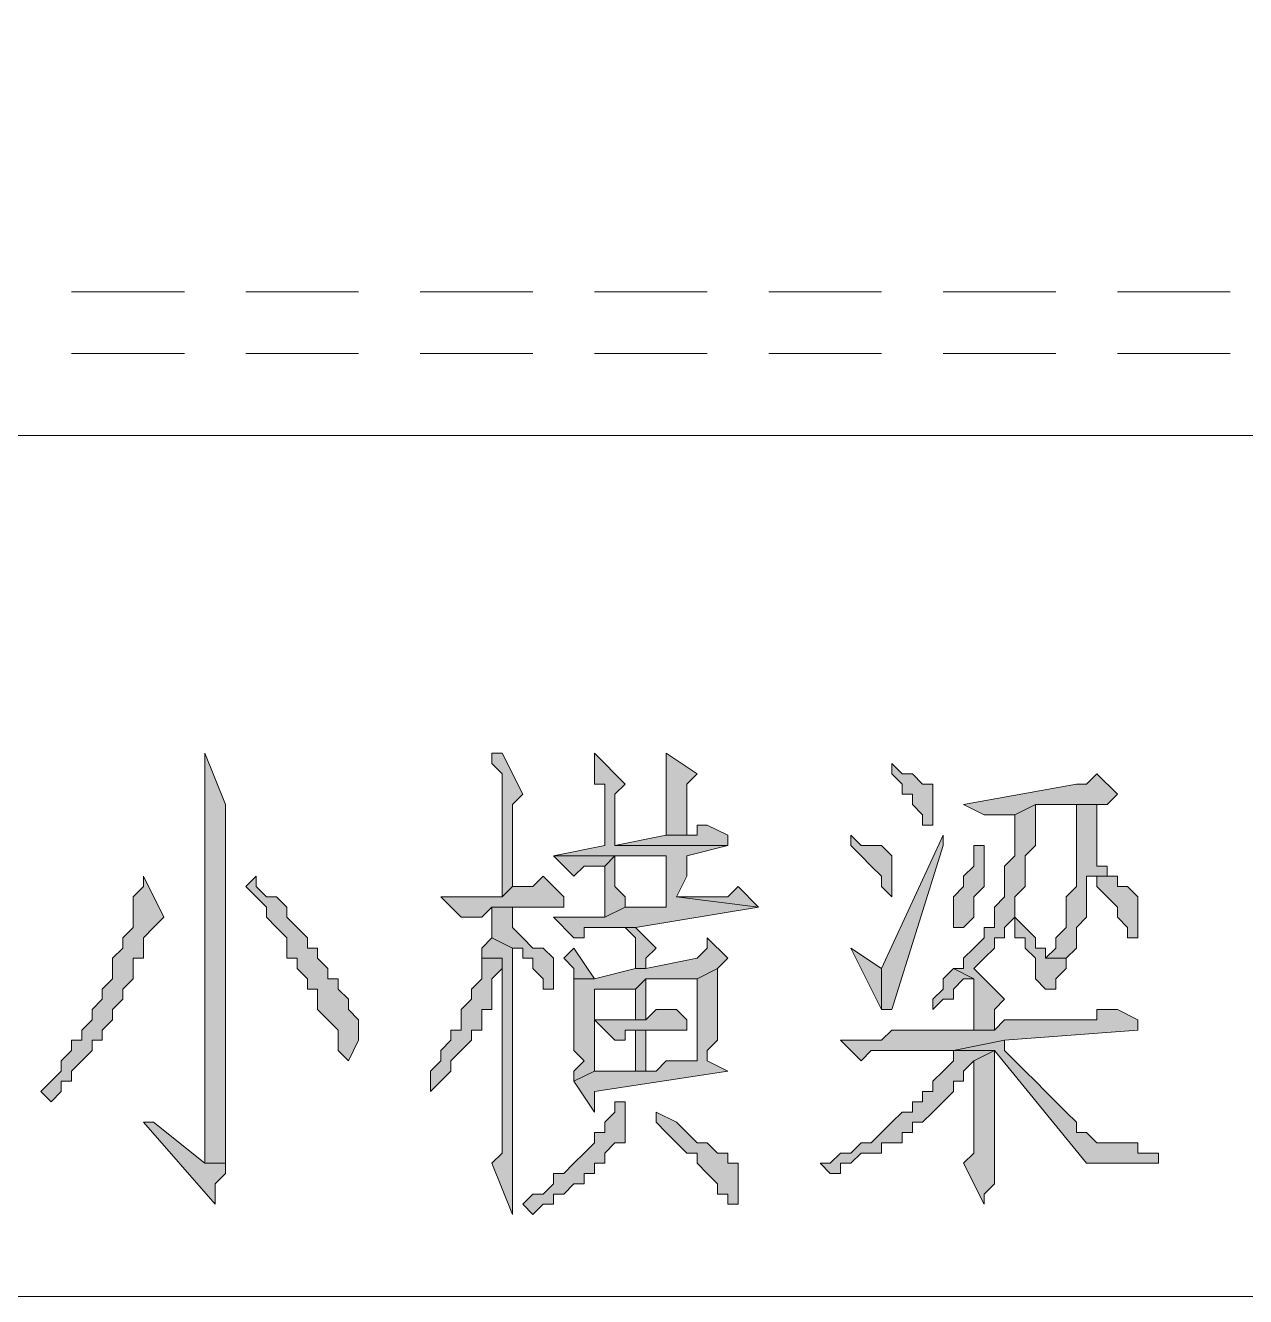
# Model space of a CAD drawing. Header units: millimetres. Extents: x 6 to 291, y 4 to 206.
# Drawn here: x 164.53 to 169.57, y 151.68 to 156.93 of the extents above; entities that cross this region are included whole.
import ezdxf

# ---------------------------------------------------------------- set-up
doc = ezdxf.new("R2010")
doc.units = ezdxf.units.MM
doc.layers.add('C00-00-00', color=7, linetype='Continuous')

msp = doc.modelspace()

# ---------------------------------------------------------------- hatches: boundary and pattern name
at = {"layer": 'C00-00-00'}
h = msp.add_hatch(color=256, dxfattribs=at)
h.dxf.hatch_style = 2
h.paths.add_polyline_path([(165.269337, 153.924002), (165.269337, 153.881669), (165.269337, 153.797002), (165.269337, 152.315336), (165.269337, 152.230669), (165.354004, 152.230669), (165.354004, 152.696336), (165.354004, 152.738669), (165.354004, 153.627669), (165.354004, 153.670002), (165.354004, 153.712336)])
h = msp.add_hatch(color=256, dxfattribs=at)
h.dxf.hatch_style = 2
h.paths.add_polyline_path([(166.497008, 153.924002), (166.454674, 153.924002), (166.454674, 153.881669), (166.497008, 153.839336), (166.497008, 153.331336), (166.539341, 153.373669), (166.539341, 153.416002), (166.539341, 153.458336), (166.539341, 153.712336), (166.581674, 153.754669)])
h = msp.add_hatch(color=256, dxfattribs=at)
h.dxf.hatch_style = 2
h.paths.add_polyline_path([(166.877992, 153.924002), (166.877992, 153.881669), (166.877992, 153.839336), (166.877992, 153.797002), (166.920326, 153.797002), (166.920326, 153.543002), (166.708659, 153.500669), (167.174326, 153.500669), (167.174326, 153.289002), (167.089659, 153.289002), (167.047326, 153.289002), (167.004992, 153.289002), (166.920326, 153.246669), (166.835659, 153.246669), (166.750992, 153.246669), (166.708659, 153.246669), (166.793326, 153.162002), (166.835659, 153.162002), (166.835659, 153.204336), (167.004992, 153.204336), (167.047326, 153.204336), (167.555326, 153.289002), (167.216659, 153.331336), (167.258992, 153.416002), (167.258992, 153.500669), (167.428326, 153.543002), (166.962659, 153.543002), (166.962659, 153.585336), (166.962659, 153.754669), (167.004992, 153.797002)])
h = msp.add_hatch(color=256, dxfattribs=at)
h.dxf.hatch_style = 2
h.paths.add_polyline_path([(167.17434, 153.924002), (167.17434, 153.585336), (167.259007, 153.585336), (167.259007, 153.754669), (167.259007, 153.797002), (167.30134, 153.839336)])
h = msp.add_hatch(color=256, dxfattribs=at)
h.dxf.hatch_style = 2
h.paths.add_polyline_path([(168.105663, 153.881668), (168.105663, 153.839335), (168.147996, 153.797001), (168.147996, 153.754668), (168.190329, 153.754668), (168.190329, 153.712335), (168.232663, 153.670001), (168.232663, 153.627668), (168.274996, 153.627668), (168.274996, 153.670001), (168.274996, 153.754668), (168.274996, 153.797001), (168.232663, 153.797001), (168.190329, 153.839335), (168.147996, 153.839335)])
h = msp.add_hatch(color=256, dxfattribs=at)
h.dxf.hatch_style = 2
h.paths.add_polyline_path([(168.952333, 153.839334), (168.909999, 153.797001), (168.867666, 153.797001), (168.401999, 153.712334), (168.486666, 153.670001), (168.528999, 153.670001), (168.613666, 153.670001), (168.698333, 153.712334), (168.867666, 153.712334), (168.994666, 153.712334), (169.036999, 153.754667)])
h = msp.add_hatch(color=256, dxfattribs=at)
h.dxf.hatch_style = 2
h.paths.add_polyline_path([(168.698327, 153.712335), (168.61366, 153.670002), (168.61366, 153.585335), (168.61366, 153.543002), (168.61366, 153.500668), (168.571327, 153.458335), (168.571327, 153.373668), (168.571327, 153.331335), (168.528994, 153.289002), (168.528994, 153.246668), (168.528994, 153.204335), (168.48666, 153.204335), (168.48666, 153.162002), (168.444327, 153.119668), (168.401994, 153.077335), (168.401994, 153.035002), (168.35966, 153.035002), (168.444327, 152.992668), (168.444327, 152.950335), (168.444327, 152.908002), (168.444327, 152.781002), (168.528994, 152.781002), (168.528994, 152.865668), (168.571327, 152.908002), (168.444327, 153.035002), (168.48666, 153.077335), (168.528994, 153.119668), (168.528994, 153.162002), (168.571327, 153.162002), (168.571327, 153.204335), (168.61366, 153.246668), (168.61366, 153.289002), (168.61366, 153.331335), (168.655994, 153.373668), (168.655994, 153.416002), (168.655994, 153.458335), (168.655994, 153.500668), (168.698327, 153.543002), (168.698327, 153.670002)])
h = msp.add_hatch(color=256, dxfattribs=at)
h.dxf.hatch_style = 2
h.paths.add_polyline_path([(168.994659, 153.712335), (168.867659, 153.712335), (168.867659, 153.500668), (168.867659, 153.373668), (168.825326, 153.331335), (168.825326, 153.289002), (168.825326, 153.246668), (168.825326, 153.204335), (168.782992, 153.162002), (168.782992, 153.119668), (168.740659, 153.077335), (168.825326, 153.077335), (168.867659, 153.119668), (168.867659, 153.162002), (168.867659, 153.204335), (168.909992, 153.246668), (168.909992, 153.289002), (168.909992, 153.416002), (168.952326, 153.416002), (168.994659, 153.416002), (168.994659, 153.458335), (168.952326, 153.458335), (168.952326, 153.585335), (168.952326, 153.627668), (168.952326, 153.712335)])
h = msp.add_hatch(color=256, dxfattribs=at)
h.dxf.hatch_style = 2
h.paths.add_polyline_path([(167.343661, 153.62767), (167.301328, 153.62767), (167.301328, 153.585337), (167.258995, 153.585337), (167.174328, 153.585337), (166.962661, 153.543004), (167.428328, 153.543004), (167.428328, 153.585337)])
h = msp.add_hatch(color=256, dxfattribs=at)
h.dxf.hatch_style = 2
h.paths.add_polyline_path([(167.936326, 153.585336), (167.936326, 153.543003), (167.978659, 153.500669), (168.020992, 153.458336), (168.063326, 153.416003), (168.063326, 153.373669), (168.105659, 153.331336), (168.105659, 153.416003), (168.105659, 153.500669), (168.063326, 153.543003), (168.020992, 153.543003), (167.978659, 153.543003)])
h = msp.add_hatch(color=256, dxfattribs=at)
h.dxf.hatch_style = 2
h.paths.add_polyline_path([(168.317326, 153.585336), (168.063337, 153.035002), (168.063337, 152.865669), (168.105663, 152.865669), (168.317326, 153.543002)])
h = msp.add_hatch(color=256, dxfattribs=at)
h.dxf.hatch_style = 2
h.paths.add_polyline_path([(168.486663, 153.543002), (168.44433, 153.543002), (168.44433, 153.500669), (168.44433, 153.458335), (168.401997, 153.416002), (168.401997, 153.373669), (168.359663, 153.331335), (168.359663, 153.289002), (168.359663, 153.204335), (168.401997, 153.204335), (168.44433, 153.246669), (168.44433, 153.289002), (168.44433, 153.331335), (168.486663, 153.373669)])
h = msp.add_hatch(color=256, dxfattribs=at)
h.dxf.hatch_style = 2
h.paths.add_polyline_path([(166.708671, 153.500668), (166.793338, 153.416001), (166.835671, 153.458334), (166.878004, 153.458334), (166.920338, 153.458334), (166.962671, 153.500668), (167.174338, 153.500668)])
h = msp.add_hatch(color=256, dxfattribs=at)
h.dxf.hatch_style = 2
h.paths.add_polyline_path([(166.962661, 153.500668), (166.920328, 153.458334), (166.920328, 153.246668), (167.004994, 153.289001), (167.004994, 153.331334), (166.962661, 153.373668)])
h = msp.add_hatch(color=256, dxfattribs=at)
h.dxf.hatch_style = 2
h.paths.add_polyline_path([(165.015331, 153.416003), (165.015331, 153.37367), (164.972998, 153.331336), (164.972998, 153.289003), (164.972998, 153.24667), (164.972998, 153.204336), (164.930665, 153.162003), (164.930665, 153.11967), (164.888331, 153.077336), (164.888331, 153.035003), (164.888331, 152.99267), (164.845998, 152.950336), (164.845998, 152.908003), (164.803665, 152.86567), (164.803665, 152.823336), (164.761331, 152.781003), (164.761331, 152.73867), (164.718998, 152.73867), (164.718998, 152.696336), (164.676665, 152.654003), (164.676665, 152.61167), (164.634331, 152.569336), (164.591998, 152.527003), (164.634331, 152.48467), (164.676665, 152.527003), (164.676665, 152.569336), (164.718998, 152.569336), (164.718998, 152.61167), (164.761331, 152.654003), (164.803665, 152.696336), (164.803665, 152.73867), (164.845998, 152.73867), (164.845998, 152.781003), (164.888331, 152.823336), (164.888331, 152.86567), (164.930665, 152.908003), (164.930665, 152.950336), (164.972998, 152.99267), (164.972998, 153.035003), (164.972998, 153.077336), (165.015331, 153.077336), (165.015331, 153.11967), (165.015331, 153.162003), (165.057665, 153.204336), (165.099998, 153.24667)])
h = msp.add_hatch(color=256, dxfattribs=at)
h.dxf.hatch_style = 2
h.paths.add_polyline_path([(165.481001, 153.416003), (165.438667, 153.37367), (165.481001, 153.331336), (165.523334, 153.289003), (165.523334, 153.24667), (165.565667, 153.204336), (165.608001, 153.162003), (165.608001, 153.11967), (165.608001, 153.077336), (165.650334, 153.077336), (165.650334, 153.035003), (165.692667, 152.99267), (165.692667, 152.950336), (165.735001, 152.950336), (165.735001, 152.908003), (165.735001, 152.86567), (165.777334, 152.823336), (165.819667, 152.781003), (165.819667, 152.73867), (165.819667, 152.696336), (165.862001, 152.654003), (165.904334, 152.73867), (165.904334, 152.823336), (165.862001, 152.86567), (165.862001, 152.908003), (165.819667, 152.950336), (165.819667, 152.99267), (165.777334, 152.99267), (165.777334, 153.035003), (165.735001, 153.077336), (165.735001, 153.11967), (165.692667, 153.11967), (165.692667, 153.162003), (165.650334, 153.204336), (165.608001, 153.24667), (165.608001, 153.289003), (165.565667, 153.331336), (165.523334, 153.331336), (165.481001, 153.37367)])
h = msp.add_hatch(color=256, dxfattribs=at)
h.dxf.hatch_style = 2
h.paths.add_polyline_path([(166.666329, 153.416003), (166.623996, 153.37367), (166.539329, 153.37367), (166.496996, 153.331336), (166.412329, 153.331336), (166.369996, 153.331336), (166.242996, 153.331336), (166.327662, 153.24667), (166.369996, 153.24667), (166.412329, 153.24667), (166.454662, 153.289003), (166.539329, 153.289003), (166.750996, 153.289003), (166.750996, 153.331336)])
h = msp.add_hatch(color=256, dxfattribs=at)
h.dxf.hatch_style = 2
h.paths.add_polyline_path([(168.994659, 153.416003), (168.952326, 153.416003), (168.952326, 153.37367), (168.994659, 153.331336), (169.036992, 153.289003), (169.036992, 153.24667), (169.079326, 153.204336), (169.079326, 153.162003), (169.121659, 153.162003), (169.121659, 153.331336), (169.079326, 153.37367), (169.036992, 153.37367), (169.036992, 153.416003)])
h = msp.add_hatch(color=256, dxfattribs=at)
h.dxf.hatch_style = 2
h.paths.add_polyline_path([(167.470672, 153.373669), (167.428339, 153.331335), (167.386006, 153.331335), (167.343672, 153.331335), (167.216672, 153.331335), (167.555339, 153.289002)])
h = msp.add_hatch(color=256, dxfattribs=at)
h.dxf.hatch_style = 2
h.paths.add_polyline_path([(166.539334, 153.289004), (166.454667, 153.289004), (166.454667, 153.246671), (166.454667, 153.204337), (166.454667, 153.162004), (166.539334, 153.119671), (166.581667, 153.119671), (166.581667, 153.077337), (166.624001, 153.077337), (166.624001, 153.035004), (166.666334, 152.992671), (166.666334, 152.950337), (166.708667, 152.950337), (166.708667, 153.077337), (166.666334, 153.119671), (166.624001, 153.119671), (166.581667, 153.162004), (166.539334, 153.204337), (166.539334, 153.246671)])
h = msp.add_hatch(color=256, dxfattribs=at)
h.dxf.hatch_style = 2
h.paths.add_polyline_path([(168.613674, 153.24667), (168.613674, 153.204336), (168.613674, 153.162003), (168.656008, 153.162003), (168.656008, 153.11967), (168.698341, 153.077336), (168.698341, 153.035003), (168.698341, 152.99267), (168.740674, 152.950336), (168.783008, 152.950336), (168.783008, 152.99267), (168.825341, 153.035003), (168.825341, 153.077336), (168.740674, 153.077336), (168.740674, 153.11967), (168.698341, 153.11967), (168.698341, 153.162003), (168.656008, 153.204336)])
h = msp.add_hatch(color=256, dxfattribs=at)
h.dxf.hatch_style = 2
h.paths.add_polyline_path([(167.047329, 153.204336), (167.004996, 153.204336), (167.047329, 153.162002), (167.047329, 153.035002), (167.089663, 153.035002), (167.089663, 153.077336), (167.131996, 153.119669)])
h = msp.add_hatch(color=256, dxfattribs=at)
h.dxf.hatch_style = 2
h.paths.add_polyline_path([(166.454665, 153.162001), (166.412332, 153.119668), (166.412332, 153.077334), (166.496999, 153.077334), (166.496999, 152.273001), (166.454665, 152.230668), (166.539332, 152.019001), (166.539332, 152.315334), (166.539332, 153.119668)])
h = msp.add_hatch(color=256, dxfattribs=at)
h.dxf.hatch_style = 2
h.paths.add_polyline_path([(167.343661, 153.162001), (167.343661, 153.119668), (167.301328, 153.077334), (167.089661, 153.035001), (167.047328, 153.035001), (166.877995, 152.992668), (166.793328, 152.992668), (166.793328, 152.696334), (166.835661, 152.654001), (166.793328, 152.611668), (166.793328, 152.569334), (166.877995, 152.611668), (166.877995, 152.654001), (166.877995, 152.696334), (166.877995, 152.781001), (166.877995, 152.823334), (166.877995, 152.950334), (167.047328, 152.950334), (167.089661, 152.992668), (167.301328, 152.992668), (167.385995, 153.035001), (167.428328, 153.077334)])
h = msp.add_hatch(color=256, dxfattribs=at)
h.dxf.hatch_style = 2
h.paths.add_polyline_path([(166.412339, 153.077337), (166.412339, 153.035003), (166.412339, 152.99267), (166.370006, 152.950337), (166.370006, 152.908003), (166.327672, 152.86567), (166.327672, 152.823337), (166.327672, 152.781003), (166.285339, 152.781003), (166.285339, 152.73867), (166.243006, 152.696337), (166.243006, 152.654003), (166.200672, 152.61167), (166.200672, 152.569337), (166.200672, 152.527003), (166.243006, 152.569337), (166.285339, 152.61167), (166.285339, 152.654003), (166.327672, 152.696337), (166.370006, 152.73867), (166.370006, 152.781003), (166.412339, 152.781003), (166.412339, 152.823337), (166.412339, 152.86567), (166.454672, 152.86567), (166.454672, 152.908003), (166.454672, 152.950337), (166.454672, 152.99267), (166.497006, 153.035003), (166.497006, 153.077337)])
h = msp.add_hatch(color=256, dxfattribs=at)
h.dxf.hatch_style = 2
h.paths.add_polyline_path([(166.79334, 153.119671), (166.751006, 153.077338), (166.79334, 153.035004), (166.79334, 152.992671), (166.878006, 152.992671)])
h = msp.add_hatch(color=256, dxfattribs=at)
h.dxf.hatch_style = 2
h.paths.add_polyline_path([(167.936326, 153.119671), (168.063337, 152.865669), (168.063337, 153.035002)])
h = msp.add_hatch(color=256, dxfattribs=at)
h.dxf.hatch_style = 2
h.paths.add_polyline_path([(167.386004, 153.035002), (167.301337, 152.992669), (167.301337, 152.654002), (167.259004, 152.654002), (167.174337, 152.654002), (167.132004, 152.611669), (167.047337, 152.611669), (167.005004, 152.611669), (166.878004, 152.611669), (166.793337, 152.569336), (166.878004, 152.442336), (166.878004, 152.484669), (166.878004, 152.527002), (167.428337, 152.611669), (167.343671, 152.654002), (167.343671, 152.696336), (167.386004, 152.738669), (167.386004, 152.992669)])
h = msp.add_hatch(color=256, dxfattribs=at)
h.dxf.hatch_style = 2
h.paths.add_polyline_path([(168.359669, 153.035002), (168.317335, 152.992669), (168.317335, 152.950336), (168.275002, 152.908002), (168.275002, 152.865669), (168.317335, 152.908002), (168.359669, 152.908002), (168.359669, 152.950336), (168.402002, 152.992669), (168.444335, 152.992669)])
h = msp.add_hatch(color=256, dxfattribs=at)
h.dxf.hatch_style = 2
h.paths.add_polyline_path([(167.089672, 152.992668), (167.047329, 152.950338), (167.047329, 152.823335), (167.089672, 152.823335)])
h = msp.add_hatch(color=256, dxfattribs=at)
h.dxf.hatch_style = 2
h.paths.add_polyline_path([(167.216667, 152.865669), (167.174333, 152.865669), (167.132, 152.865669), (167.089667, 152.823336), (167.005, 152.823336), (166.920333, 152.823336), (166.878, 152.823336), (166.962667, 152.738669), (167.005, 152.738669), (167.005, 152.781002), (167.089667, 152.781002), (167.259, 152.781002), (167.259, 152.823336)])
h = msp.add_hatch(color=256, dxfattribs=at)
h.dxf.hatch_style = 2
h.paths.add_polyline_path([(169.037001, 152.865669), (168.994668, 152.865669), (168.952335, 152.865669), (168.952335, 152.823336), (168.783001, 152.823336), (168.740668, 152.823336), (168.571335, 152.823336), (168.529001, 152.781002), (168.444335, 152.781002), (168.359668, 152.781002), (168.317335, 152.781002), (168.105668, 152.781002), (168.063335, 152.738669), (167.936335, 152.738669), (167.894001, 152.738669), (167.978668, 152.654002), (168.021001, 152.696336), (168.063335, 152.696336), (168.359668, 152.696336), (168.571335, 152.738669), (169.121668, 152.781002), (169.121668, 152.823336)])
h = msp.add_hatch(color=256, dxfattribs=at)
h.dxf.hatch_style = 2
h.paths.add_polyline_path([(167.089672, 152.781001), (167.047329, 152.781001), (167.047329, 152.611667), (167.089672, 152.611667), (167.089672, 152.696336)])
h = msp.add_hatch(color=256, dxfattribs=at)
h.dxf.hatch_style = 2
h.paths.add_polyline_path([(168.571332, 152.73867), (168.359665, 152.696337), (168.528999, 152.696337), (168.909999, 152.23067), (169.206332, 152.23067), (169.206332, 152.273004), (169.163999, 152.273004), (169.121665, 152.273004), (169.121665, 152.315337), (169.079332, 152.315337), (169.036999, 152.315337), (168.994665, 152.315337), (168.952332, 152.315337), (168.909999, 152.35767), (168.867665, 152.35767), (168.867665, 152.400004), (168.825332, 152.442337), (168.782999, 152.48467), (168.740665, 152.527004), (168.698332, 152.569337), (168.655999, 152.61167), (168.613665, 152.654004), (168.571332, 152.696337)])
h = msp.add_hatch(color=256, dxfattribs=at)
h.dxf.hatch_style = 2
h.paths.add_polyline_path([(168.359669, 152.696336), (168.359669, 152.654003), (168.317335, 152.611669), (168.275002, 152.569336), (168.275002, 152.527003), (168.232669, 152.527003), (168.232669, 152.484669), (168.190335, 152.484669), (168.190335, 152.442336), (168.148002, 152.442336), (168.105669, 152.400003), (168.063335, 152.357669), (168.021002, 152.315336), (167.978669, 152.315336), (167.936335, 152.273003), (167.894002, 152.273003), (167.851669, 152.230669), (167.809335, 152.230669), (167.851669, 152.188336), (167.894002, 152.188336), (167.894002, 152.230669), (167.936335, 152.230669), (167.978669, 152.273003), (168.021002, 152.273003), (168.063335, 152.273003), (168.063335, 152.315336), (168.105669, 152.315336), (168.148002, 152.315336), (168.148002, 152.357669), (168.190335, 152.357669), (168.190335, 152.400003), (168.232669, 152.400003), (168.275002, 152.442336), (168.317335, 152.484669), (168.359669, 152.527003), (168.359669, 152.569336), (168.402002, 152.569336), (168.402002, 152.611669), (168.444335, 152.654003), (168.529002, 152.696336)])
h = msp.add_hatch(color=256, dxfattribs=at)
h.dxf.hatch_style = 2
h.paths.add_polyline_path([(168.529006, 152.696336), (168.444339, 152.654003), (168.444339, 152.315336), (168.444339, 152.273003), (168.402006, 152.230669), (168.486672, 152.061336), (168.486672, 152.103669), (168.529006, 152.146003), (168.529006, 152.357669), (168.529006, 152.400003)])
h = msp.add_hatch(color=256, dxfattribs=at)
h.dxf.hatch_style = 2
h.paths.add_polyline_path([(166.962661, 152.484669), (166.962661, 152.442335), (166.920328, 152.400002), (166.920328, 152.357669), (166.877994, 152.357669), (166.877994, 152.315335), (166.835661, 152.273002), (166.793328, 152.230669), (166.750994, 152.188335), (166.708661, 152.188335), (166.708661, 152.146002), (166.666328, 152.103669), (166.623994, 152.103669), (166.581661, 152.061335), (166.623994, 152.019002), (166.666328, 152.061335), (166.708661, 152.061335), (166.708661, 152.103669), (166.750994, 152.103669), (166.793328, 152.146002), (166.835661, 152.146002), (166.835661, 152.188335), (166.877994, 152.188335), (166.877994, 152.230669), (166.920328, 152.230669), (166.920328, 152.273002), (166.962661, 152.315335), (167.004994, 152.315335), (167.004994, 152.484669)])
h = msp.add_hatch(color=256, dxfattribs=at)
h.dxf.hatch_style = 2
h.paths.add_polyline_path([(167.131998, 152.442334), (167.131998, 152.400001), (167.174331, 152.357668), (167.216665, 152.315334), (167.258998, 152.273001), (167.301331, 152.273001), (167.301331, 152.230668), (167.343665, 152.188334), (167.385998, 152.146001), (167.385998, 152.103668), (167.428331, 152.103668), (167.428331, 152.061334), (167.470665, 152.061334), (167.470665, 152.230668), (167.428331, 152.230668), (167.428331, 152.273001), (167.385998, 152.273001), (167.343665, 152.315334), (167.301331, 152.315334), (167.258998, 152.357668), (167.216665, 152.400001)])
h = msp.add_hatch(color=256, dxfattribs=at)
h.dxf.hatch_style = 2
h.paths.add_polyline_path([(165.057674, 152.400004), (165.01534, 152.400004), (165.311674, 152.061337), (165.311674, 152.146004), (165.354007, 152.188337), (165.354007, 152.23067), (165.26934, 152.23067)])

# ---------------------------------------------------------------- linework, layer by layer
at = {"layer": 'C00-00-00', "lineweight": 5}
for points in [[(173.481998, 156.929669), (169.75666, 151.680337), (159.385006, 151.680337)], [(164.718999, 155.829002), (165.184669, 155.829002)], [(165.438674, 155.829002), (165.904328, 155.829002)], [(166.158333, 155.829002), (166.624003, 155.829002)], [(166.877992, 155.829002), (167.343661, 155.829002)], [(167.597667, 155.829002), (168.063337, 155.829002)], [(168.317326, 155.829002), (168.782996, 155.829002)], [(169.037001, 155.829002), (169.502671, 155.829002)], [(164.718999, 155.575004), (165.184669, 155.575004)], [(165.438674, 155.575004), (165.904328, 155.575004)], [(166.158333, 155.575004), (166.624003, 155.575004)], [(166.877992, 155.575004), (167.343661, 155.575004)], [(167.597667, 155.575004), (168.063337, 155.575004)], [(168.317326, 155.575004), (168.782996, 155.575004)], [(169.037001, 155.575004), (169.502671, 155.575004)], [(89.408003, 155.236338), (183.938337, 155.236338)]]:
    msp.add_lwpolyline(points, dxfattribs=at)
at = {"layer": 'C00-00-00', "lineweight": 13}
for points in [[(165.269337, 153.924002), (165.269337, 153.881669), (165.269337, 153.797002), (165.269337, 152.315336), (165.269337, 152.230669), (165.354004, 152.230669), (165.354004, 152.696336), (165.354004, 152.738669), (165.354004, 153.627669), (165.354004, 153.670002), (165.354004, 153.712336)], [(166.497008, 153.924002), (166.454674, 153.924002), (166.454674, 153.881669), (166.497008, 153.839336), (166.497008, 153.331336), (166.539341, 153.373669), (166.539341, 153.416002), (166.539341, 153.458336), (166.539341, 153.712336), (166.581674, 153.754669)], [(166.877992, 153.924002), (166.877992, 153.881669), (166.877992, 153.839336), (166.877992, 153.797002), (166.920326, 153.797002), (166.920326, 153.543002), (166.708659, 153.500669), (167.174326, 153.500669), (167.174326, 153.289002), (167.089659, 153.289002), (167.047326, 153.289002), (167.004992, 153.289002), (166.920326, 153.246669), (166.835659, 153.246669), (166.750992, 153.246669), (166.708659, 153.246669), (166.793326, 153.162002), (166.835659, 153.162002), (166.835659, 153.204336), (167.004992, 153.204336), (167.047326, 153.204336), (167.555326, 153.289002), (167.216659, 153.331336), (167.258992, 153.416002), (167.258992, 153.500669), (167.428326, 153.543002), (166.962659, 153.543002), (166.962659, 153.585336), (166.962659, 153.754669), (167.004992, 153.797002)], [(167.17434, 153.924002), (167.17434, 153.585336), (167.259007, 153.585336), (167.259007, 153.754669), (167.259007, 153.797002), (167.30134, 153.839336)], [(168.105663, 153.881668), (168.105663, 153.839335), (168.147996, 153.797001), (168.147996, 153.754668), (168.190329, 153.754668), (168.190329, 153.712335), (168.232663, 153.670001), (168.232663, 153.627668), (168.274996, 153.627668), (168.274996, 153.670001), (168.274996, 153.754668), (168.274996, 153.797001), (168.232663, 153.797001), (168.190329, 153.839335), (168.147996, 153.839335)], [(168.952333, 153.839334), (168.909999, 153.797001), (168.867666, 153.797001), (168.401999, 153.712334), (168.486666, 153.670001), (168.528999, 153.670001), (168.613666, 153.670001), (168.698333, 153.712334), (168.867666, 153.712334), (168.994666, 153.712334), (169.036999, 153.754667)], [(168.698327, 153.712335), (168.61366, 153.670002), (168.61366, 153.585335), (168.61366, 153.543002), (168.61366, 153.500668), (168.571327, 153.458335), (168.571327, 153.373668), (168.571327, 153.331335), (168.528994, 153.289002), (168.528994, 153.246668), (168.528994, 153.204335), (168.48666, 153.204335), (168.48666, 153.162002), (168.444327, 153.119668), (168.401994, 153.077335), (168.401994, 153.035002), (168.35966, 153.035002), (168.444327, 152.992668), (168.444327, 152.950335), (168.444327, 152.908002), (168.444327, 152.781002), (168.528994, 152.781002), (168.528994, 152.865668), (168.571327, 152.908002), (168.444327, 153.035002), (168.48666, 153.077335), (168.528994, 153.119668), (168.528994, 153.162002), (168.571327, 153.162002), (168.571327, 153.204335), (168.61366, 153.246668), (168.61366, 153.289002), (168.61366, 153.331335), (168.655994, 153.373668), (168.655994, 153.416002), (168.655994, 153.458335), (168.655994, 153.500668), (168.698327, 153.543002), (168.698327, 153.670002)], [(168.994659, 153.712335), (168.867659, 153.712335), (168.867659, 153.500668), (168.867659, 153.373668), (168.825326, 153.331335), (168.825326, 153.289002), (168.825326, 153.246668), (168.825326, 153.204335), (168.782992, 153.162002), (168.782992, 153.119668), (168.740659, 153.077335), (168.825326, 153.077335), (168.867659, 153.119668), (168.867659, 153.162002), (168.867659, 153.204335), (168.909992, 153.246668), (168.909992, 153.289002), (168.909992, 153.416002), (168.952326, 153.416002), (168.994659, 153.416002), (168.994659, 153.458335), (168.952326, 153.458335), (168.952326, 153.585335), (168.952326, 153.627668), (168.952326, 153.712335)], [(167.343661, 153.62767), (167.301328, 153.62767), (167.301328, 153.585337), (167.258995, 153.585337), (167.174328, 153.585337), (166.962661, 153.543004), (167.428328, 153.543004), (167.428328, 153.585337)], [(167.936326, 153.585336), (167.936326, 153.543003), (167.978659, 153.500669), (168.020992, 153.458336), (168.063326, 153.416003), (168.063326, 153.373669), (168.105659, 153.331336), (168.105659, 153.416003), (168.105659, 153.500669), (168.063326, 153.543003), (168.020992, 153.543003), (167.978659, 153.543003)], [(168.317326, 153.585336), (168.063337, 153.035002), (168.063337, 152.865669), (168.105663, 152.865669), (168.317326, 153.543002)], [(168.486663, 153.543002), (168.44433, 153.543002), (168.44433, 153.500669), (168.44433, 153.458335), (168.401997, 153.416002), (168.401997, 153.373669), (168.359663, 153.331335), (168.359663, 153.289002), (168.359663, 153.204335), (168.401997, 153.204335), (168.44433, 153.246669), (168.44433, 153.289002), (168.44433, 153.331335), (168.486663, 153.373669)], [(166.708671, 153.500668), (166.793338, 153.416001), (166.835671, 153.458334), (166.878004, 153.458334), (166.920338, 153.458334), (166.962671, 153.500668), (167.174338, 153.500668)], [(166.962661, 153.500668), (166.920328, 153.458334), (166.920328, 153.246668), (167.004994, 153.289001), (167.004994, 153.331334), (166.962661, 153.373668)], [(165.015331, 153.416003), (165.015331, 153.37367), (164.972998, 153.331336), (164.972998, 153.289003), (164.972998, 153.24667), (164.972998, 153.204336), (164.930665, 153.162003), (164.930665, 153.11967), (164.888331, 153.077336), (164.888331, 153.035003), (164.888331, 152.99267), (164.845998, 152.950336), (164.845998, 152.908003), (164.803665, 152.86567), (164.803665, 152.823336), (164.761331, 152.781003), (164.761331, 152.73867), (164.718998, 152.73867), (164.718998, 152.696336), (164.676665, 152.654003), (164.676665, 152.61167), (164.634331, 152.569336), (164.591998, 152.527003), (164.634331, 152.48467), (164.676665, 152.527003), (164.676665, 152.569336), (164.718998, 152.569336), (164.718998, 152.61167), (164.761331, 152.654003), (164.803665, 152.696336), (164.803665, 152.73867), (164.845998, 152.73867), (164.845998, 152.781003), (164.888331, 152.823336), (164.888331, 152.86567), (164.930665, 152.908003), (164.930665, 152.950336), (164.972998, 152.99267), (164.972998, 153.035003), (164.972998, 153.077336), (165.015331, 153.077336), (165.015331, 153.11967), (165.015331, 153.162003), (165.057665, 153.204336), (165.099998, 153.24667)], [(165.481001, 153.416003), (165.438667, 153.37367), (165.481001, 153.331336), (165.523334, 153.289003), (165.523334, 153.24667), (165.565667, 153.204336), (165.608001, 153.162003), (165.608001, 153.11967), (165.608001, 153.077336), (165.650334, 153.077336), (165.650334, 153.035003), (165.692667, 152.99267), (165.692667, 152.950336), (165.735001, 152.950336), (165.735001, 152.908003), (165.735001, 152.86567), (165.777334, 152.823336), (165.819667, 152.781003), (165.819667, 152.73867), (165.819667, 152.696336), (165.862001, 152.654003), (165.904334, 152.73867), (165.904334, 152.823336), (165.862001, 152.86567), (165.862001, 152.908003), (165.819667, 152.950336), (165.819667, 152.99267), (165.777334, 152.99267), (165.777334, 153.035003), (165.735001, 153.077336), (165.735001, 153.11967), (165.692667, 153.11967), (165.692667, 153.162003), (165.650334, 153.204336), (165.608001, 153.24667), (165.608001, 153.289003), (165.565667, 153.331336), (165.523334, 153.331336), (165.481001, 153.37367)], [(166.666329, 153.416003), (166.623996, 153.37367), (166.539329, 153.37367), (166.496996, 153.331336), (166.412329, 153.331336), (166.369996, 153.331336), (166.242996, 153.331336), (166.327662, 153.24667), (166.369996, 153.24667), (166.412329, 153.24667), (166.454662, 153.289003), (166.539329, 153.289003), (166.750996, 153.289003), (166.750996, 153.331336)], [(168.994659, 153.416003), (168.952326, 153.416003), (168.952326, 153.37367), (168.994659, 153.331336), (169.036992, 153.289003), (169.036992, 153.24667), (169.079326, 153.204336), (169.079326, 153.162003), (169.121659, 153.162003), (169.121659, 153.331336), (169.079326, 153.37367), (169.036992, 153.37367), (169.036992, 153.416003)], [(167.470672, 153.373669), (167.428339, 153.331335), (167.386006, 153.331335), (167.343672, 153.331335), (167.216672, 153.331335), (167.555339, 153.289002)], [(166.539334, 153.289004), (166.454667, 153.289004), (166.454667, 153.246671), (166.454667, 153.204337), (166.454667, 153.162004), (166.539334, 153.119671), (166.581667, 153.119671), (166.581667, 153.077337), (166.624001, 153.077337), (166.624001, 153.035004), (166.666334, 152.992671), (166.666334, 152.950337), (166.708667, 152.950337), (166.708667, 153.077337), (166.666334, 153.119671), (166.624001, 153.119671), (166.581667, 153.162004), (166.539334, 153.204337), (166.539334, 153.246671)], [(168.613674, 153.24667), (168.613674, 153.204336), (168.613674, 153.162003), (168.656008, 153.162003), (168.656008, 153.11967), (168.698341, 153.077336), (168.698341, 153.035003), (168.698341, 152.99267), (168.740674, 152.950336), (168.783008, 152.950336), (168.783008, 152.99267), (168.825341, 153.035003), (168.825341, 153.077336), (168.740674, 153.077336), (168.740674, 153.11967), (168.698341, 153.11967), (168.698341, 153.162003), (168.656008, 153.204336)], [(167.047329, 153.204336), (167.004996, 153.204336), (167.047329, 153.162002), (167.047329, 153.035002), (167.089663, 153.035002), (167.089663, 153.077336), (167.131996, 153.119669)], [(166.454665, 153.162001), (166.412332, 153.119668), (166.412332, 153.077334), (166.496999, 153.077334), (166.496999, 152.273001), (166.454665, 152.230668), (166.539332, 152.019001), (166.539332, 152.315334), (166.539332, 153.119668)], [(167.343661, 153.162001), (167.343661, 153.119668), (167.301328, 153.077334), (167.089661, 153.035001), (167.047328, 153.035001), (166.877995, 152.992668), (166.793328, 152.992668), (166.793328, 152.696334), (166.835661, 152.654001), (166.793328, 152.611668), (166.793328, 152.569334), (166.877995, 152.611668), (166.877995, 152.654001), (166.877995, 152.696334), (166.877995, 152.781001), (166.877995, 152.823334), (166.877995, 152.950334), (167.047328, 152.950334), (167.089661, 152.992668), (167.301328, 152.992668), (167.385995, 153.035001), (167.428328, 153.077334)], [(166.412339, 153.077337), (166.412339, 153.035003), (166.412339, 152.99267), (166.370006, 152.950337), (166.370006, 152.908003), (166.327672, 152.86567), (166.327672, 152.823337), (166.327672, 152.781003), (166.285339, 152.781003), (166.285339, 152.73867), (166.243006, 152.696337), (166.243006, 152.654003), (166.200672, 152.61167), (166.200672, 152.569337), (166.200672, 152.527003), (166.243006, 152.569337), (166.285339, 152.61167), (166.285339, 152.654003), (166.327672, 152.696337), (166.370006, 152.73867), (166.370006, 152.781003), (166.412339, 152.781003), (166.412339, 152.823337), (166.412339, 152.86567), (166.454672, 152.86567), (166.454672, 152.908003), (166.454672, 152.950337), (166.454672, 152.99267), (166.497006, 153.035003), (166.497006, 153.077337)], [(166.79334, 153.119671), (166.751006, 153.077338), (166.79334, 153.035004), (166.79334, 152.992671), (166.878006, 152.992671)], [(167.936326, 153.119671), (168.063337, 152.865669), (168.063337, 153.035002)], [(167.386004, 153.035002), (167.301337, 152.992669), (167.301337, 152.654002), (167.259004, 152.654002), (167.174337, 152.654002), (167.132004, 152.611669), (167.047337, 152.611669), (167.005004, 152.611669), (166.878004, 152.611669), (166.793337, 152.569336), (166.878004, 152.442336), (166.878004, 152.484669), (166.878004, 152.527002), (167.428337, 152.611669), (167.343671, 152.654002), (167.343671, 152.696336), (167.386004, 152.738669), (167.386004, 152.992669)], [(168.359669, 153.035002), (168.317335, 152.992669), (168.317335, 152.950336), (168.275002, 152.908002), (168.275002, 152.865669), (168.317335, 152.908002), (168.359669, 152.908002), (168.359669, 152.950336), (168.402002, 152.992669), (168.444335, 152.992669)], [(167.089672, 152.992668), (167.047329, 152.950338), (167.047329, 152.823335), (167.089672, 152.823335)], [(167.216667, 152.865669), (167.174333, 152.865669), (167.132, 152.865669), (167.089667, 152.823336), (167.005, 152.823336), (166.920333, 152.823336), (166.878, 152.823336), (166.962667, 152.738669), (167.005, 152.738669), (167.005, 152.781002), (167.089667, 152.781002), (167.259, 152.781002), (167.259, 152.823336)], [(169.037001, 152.865669), (168.994668, 152.865669), (168.952335, 152.865669), (168.952335, 152.823336), (168.783001, 152.823336), (168.740668, 152.823336), (168.571335, 152.823336), (168.529001, 152.781002), (168.444335, 152.781002), (168.359668, 152.781002), (168.317335, 152.781002), (168.105668, 152.781002), (168.063335, 152.738669), (167.936335, 152.738669), (167.894001, 152.738669), (167.978668, 152.654002), (168.021001, 152.696336), (168.063335, 152.696336), (168.359668, 152.696336), (168.571335, 152.738669), (169.121668, 152.781002), (169.121668, 152.823336)], [(167.089672, 152.781001), (167.047329, 152.781001), (167.047329, 152.611667), (167.089672, 152.611667), (167.089672, 152.696336)], [(168.571332, 152.73867), (168.359665, 152.696337), (168.528999, 152.696337), (168.909999, 152.23067), (169.206332, 152.23067), (169.206332, 152.273004), (169.163999, 152.273004), (169.121665, 152.273004), (169.121665, 152.315337), (169.079332, 152.315337), (169.036999, 152.315337), (168.994665, 152.315337), (168.952332, 152.315337), (168.909999, 152.35767), (168.867665, 152.35767), (168.867665, 152.400004), (168.825332, 152.442337), (168.782999, 152.48467), (168.740665, 152.527004), (168.698332, 152.569337), (168.655999, 152.61167), (168.613665, 152.654004), (168.571332, 152.696337)], [(168.359669, 152.696336), (168.359669, 152.654003), (168.317335, 152.611669), (168.275002, 152.569336), (168.275002, 152.527003), (168.232669, 152.527003), (168.232669, 152.484669), (168.190335, 152.484669), (168.190335, 152.442336), (168.148002, 152.442336), (168.105669, 152.400003), (168.063335, 152.357669), (168.021002, 152.315336), (167.978669, 152.315336), (167.936335, 152.273003), (167.894002, 152.273003), (167.851669, 152.230669), (167.809335, 152.230669), (167.851669, 152.188336), (167.894002, 152.188336), (167.894002, 152.230669), (167.936335, 152.230669), (167.978669, 152.273003), (168.021002, 152.273003), (168.063335, 152.273003), (168.063335, 152.315336), (168.105669, 152.315336), (168.148002, 152.315336), (168.148002, 152.357669), (168.190335, 152.357669), (168.190335, 152.400003), (168.232669, 152.400003), (168.275002, 152.442336), (168.317335, 152.484669), (168.359669, 152.527003), (168.359669, 152.569336), (168.402002, 152.569336), (168.402002, 152.611669), (168.444335, 152.654003), (168.529002, 152.696336)], [(168.529006, 152.696336), (168.444339, 152.654003), (168.444339, 152.315336), (168.444339, 152.273003), (168.402006, 152.230669), (168.486672, 152.061336), (168.486672, 152.103669), (168.529006, 152.146003), (168.529006, 152.357669), (168.529006, 152.400003)], [(166.962661, 152.484669), (166.962661, 152.442335), (166.920328, 152.400002), (166.920328, 152.357669), (166.877994, 152.357669), (166.877994, 152.315335), (166.835661, 152.273002), (166.793328, 152.230669), (166.750994, 152.188335), (166.708661, 152.188335), (166.708661, 152.146002), (166.666328, 152.103669), (166.623994, 152.103669), (166.581661, 152.061335), (166.623994, 152.019002), (166.666328, 152.061335), (166.708661, 152.061335), (166.708661, 152.103669), (166.750994, 152.103669), (166.793328, 152.146002), (166.835661, 152.146002), (166.835661, 152.188335), (166.877994, 152.188335), (166.877994, 152.230669), (166.920328, 152.230669), (166.920328, 152.273002), (166.962661, 152.315335), (167.004994, 152.315335), (167.004994, 152.484669)], [(167.131998, 152.442334), (167.131998, 152.400001), (167.174331, 152.357668), (167.216665, 152.315334), (167.258998, 152.273001), (167.301331, 152.273001), (167.301331, 152.230668), (167.343665, 152.188334), (167.385998, 152.146001), (167.385998, 152.103668), (167.428331, 152.103668), (167.428331, 152.061334), (167.470665, 152.061334), (167.470665, 152.230668), (167.428331, 152.230668), (167.428331, 152.273001), (167.385998, 152.273001), (167.343665, 152.315334), (167.301331, 152.315334), (167.258998, 152.357668), (167.216665, 152.400001)], [(165.057674, 152.400004), (165.01534, 152.400004), (165.311674, 152.061337), (165.311674, 152.146004), (165.354007, 152.188337), (165.354007, 152.23067), (165.26934, 152.23067)]]:
    msp.add_lwpolyline(points, close=True, dxfattribs=at)

doc.saveas('drawing.dxf')
